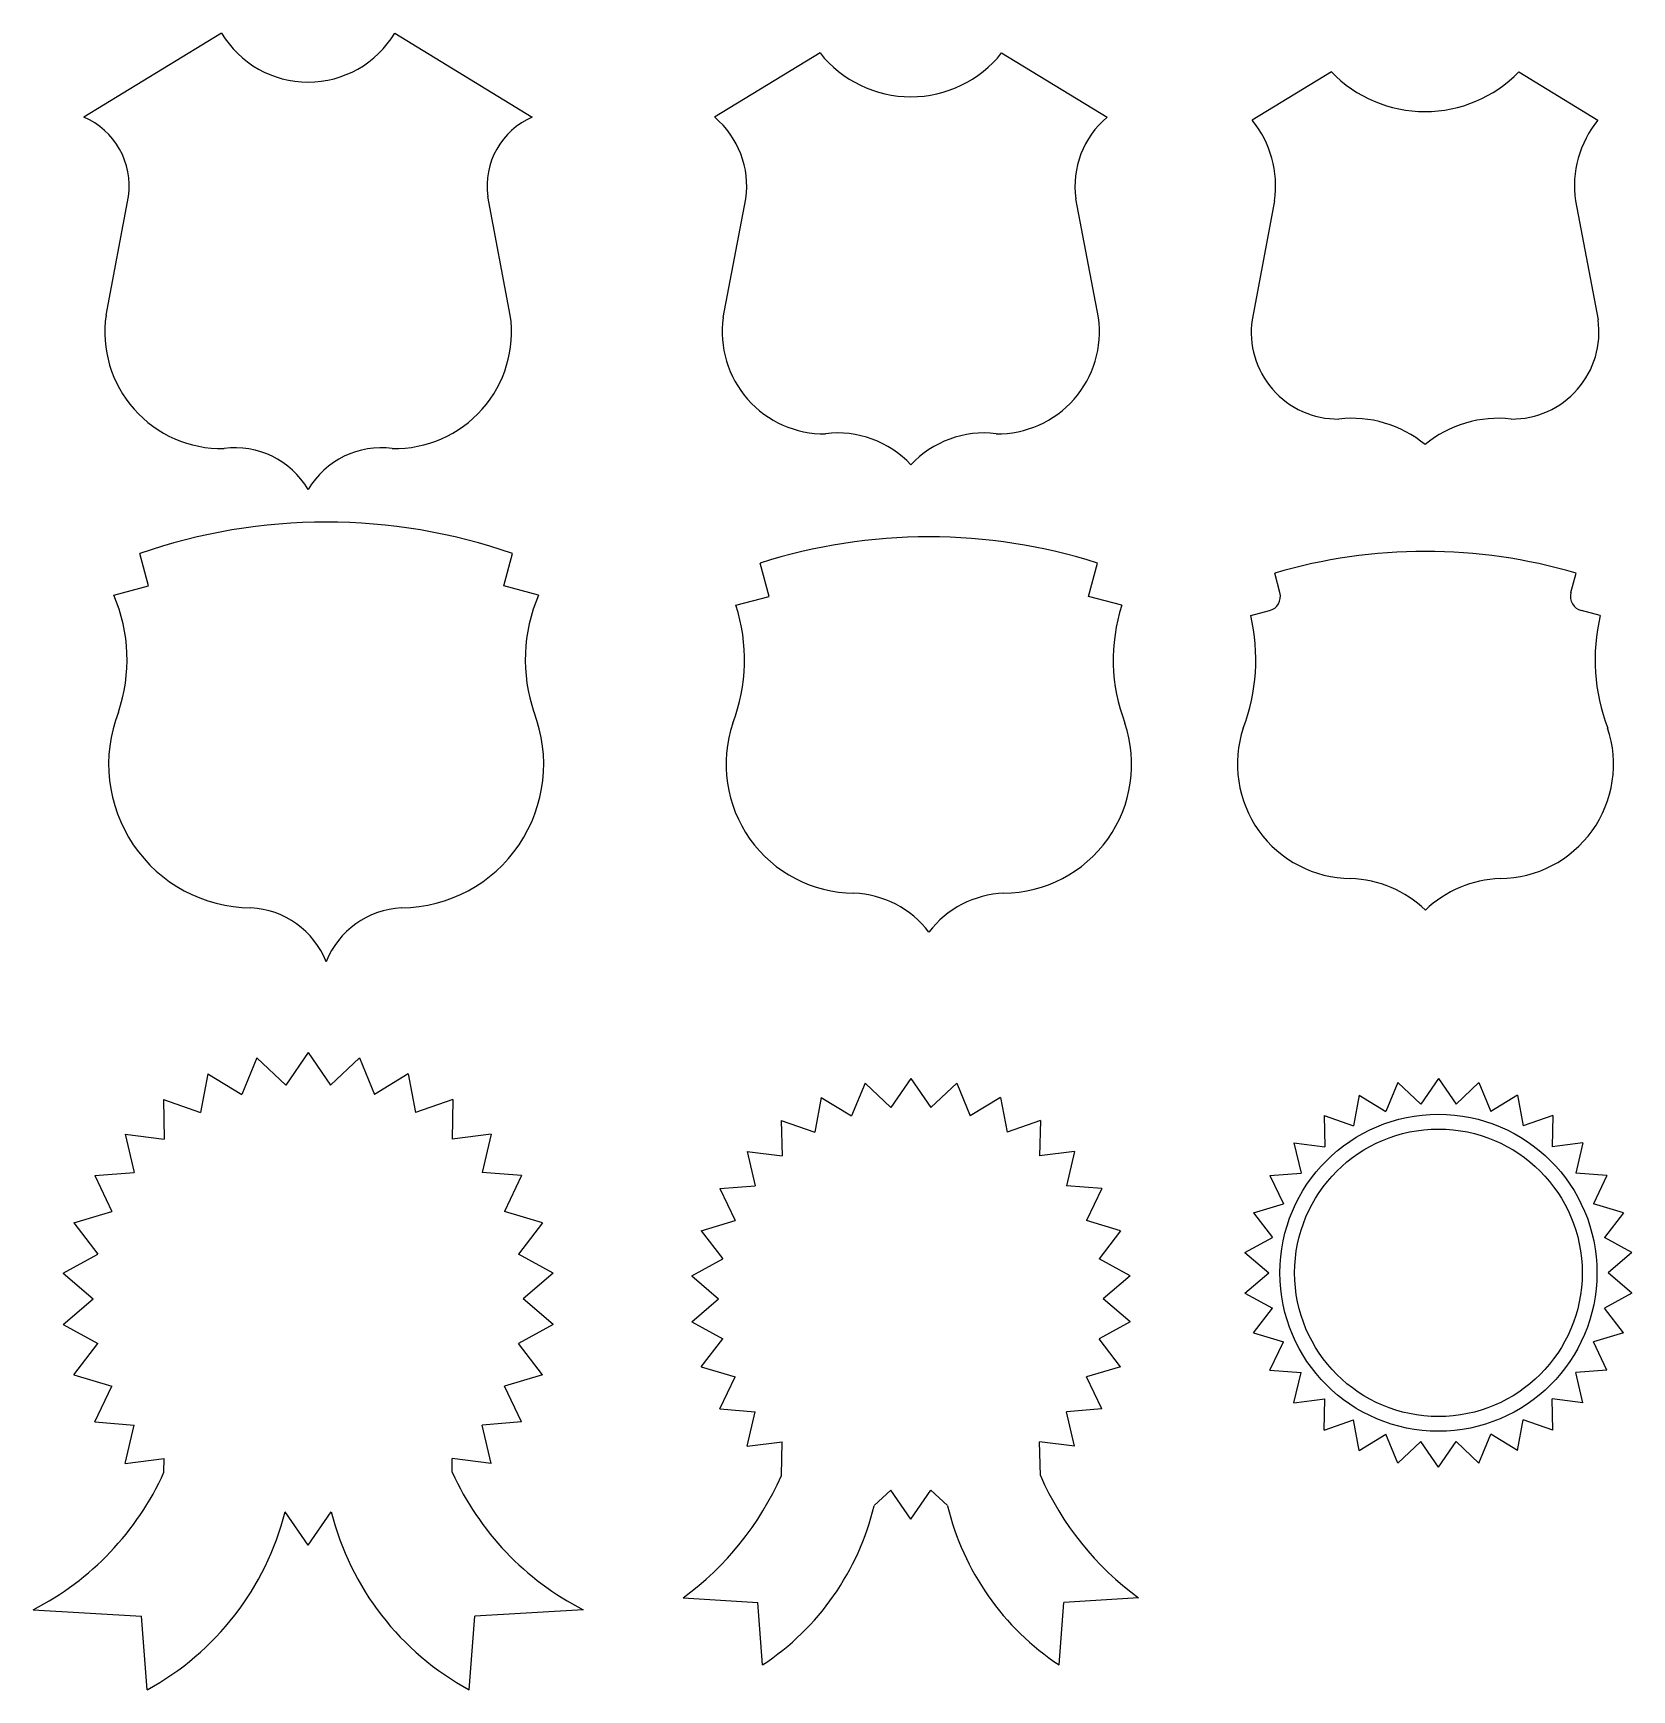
# Model space of a CAD drawing. Extents: x 594 to 920, y 885 to 1223.
import ezdxf

# ---------------------------------------------------------------- set-up
doc = ezdxf.new("R2010")
doc.units = 0
doc.layers.get('0').update_dxf_attribs({"linetype": 'CONTINUOUS'})

msp = doc.modelspace()

# ---------------------------------------------------------------- linework, layer by layer
for p, q in [((632.71, 1222.9), (604.7, 1205.81)), ((667.99, 1222.9), (696, 1205.81)), ((754.6, 1218.86), (733.13, 1205.76)), ((791.57, 1218.86), (813.04, 1205.76)), ((858.72, 1214.99), (842.61, 1205.16)), ((896.87, 1214.99), (912.98, 1205.16)), ((609.19, 1165.45), (613.79, 1189.64)), ((691.51, 1165.45), (686.91, 1189.64)), ((734.89, 1164.96), (739.48, 1189.16)), ((811.28, 1164.96), (806.68, 1189.16)), ((847.16, 1188.74), (842.56, 1164.53)), ((908.42, 1188.74), (913.02, 1164.53)), ((617.82, 1110.29), (616.06, 1116.88)), ((690.22, 1110.29), (691.98, 1116.88)), ((744.22, 1108.17), (742.42, 1114.93)), ((809.28, 1108.17), (811.08, 1114.93)), ((610.75, 1108.41), (617.82, 1110.29)), ((697.28, 1108.41), (690.22, 1110.29)), ((848.24, 1108.94), (847.19, 1112.91)), ((907.5, 1108.94), (908.56, 1112.91)), ((737.46, 1106.36), (744.22, 1108.17)), ((816.04, 1106.36), (809.28, 1108.17)), ((842.29, 1104.25), (846.12, 1105.27)), ((913.46, 1104.25), (909.63, 1105.27)), ((639.92, 1014.16), (636.82, 1006.74)), ((639.92, 1014.16), (645.78, 1008.64)), ((650.35, 1015.26), (645.78, 1008.64)), ((650.35, 1015.26), (654.93, 1008.64)), ((660.78, 1014.16), (654.93, 1008.64)), ((660.78, 1014.16), (663.88, 1006.74)), ((629.95, 1010.92), (628.46, 1003.01)), ((629.95, 1010.92), (636.82, 1006.74)), ((670.75, 1010.92), (663.88, 1006.74)), ((670.75, 1010.92), (672.24, 1003.01)), ((763.75, 1009), (760.98, 1002.36)), ((763.75, 1009), (768.99, 1004.06)), ((773.08, 1009.98), (768.99, 1004.06)), ((773.08, 1009.98), (777.18, 1004.06)), ((782.42, 1009), (777.18, 1004.06)), ((782.42, 1009), (785.19, 1002.36)), ((872.28, 1009.13), (869.83, 1003.26)), ((872.28, 1009.13), (876.9, 1004.77)), ((880.52, 1009.99), (876.9, 1004.77)), ((880.52, 1009.99), (884.13, 1004.77)), ((888.75, 1009.13), (884.13, 1004.77)), ((888.75, 1009.13), (891.2, 1003.26)), ((620.87, 1005.68), (628.46, 1003.01)), ((620.87, 1005.68), (621.06, 997.63)), ((679.84, 1005.68), (672.24, 1003.01)), ((679.84, 1005.68), (679.65, 997.63)), ((754.83, 1006.1), (753.5, 999.02)), ((754.83, 1006.1), (760.98, 1002.36)), ((791.34, 1006.1), (785.19, 1002.36)), ((791.34, 1006.1), (792.67, 999.02)), ((864.41, 1006.57), (863.23, 1000.32)), ((864.41, 1006.57), (869.83, 1003.26)), ((896.63, 1006.57), (891.2, 1003.26)), ((896.63, 1006.57), (897.8, 1000.32)), ((857.23, 1002.43), (857.38, 996.08)), ((857.23, 1002.43), (863.23, 1000.32)), ((903.8, 1002.43), (897.8, 1000.32)), ((903.8, 1002.43), (903.65, 996.08)), ((746.7, 1001.41), (746.87, 994.21)), ((746.7, 1001.41), (753.5, 999.02)), ((799.47, 1001.41), (792.67, 999.02)), ((799.47, 1001.41), (799.3, 994.21)), ((613.08, 998.66), (621.06, 997.63)), ((613.08, 998.66), (614.93, 990.83)), ((687.63, 998.66), (679.65, 997.63)), ((687.63, 998.66), (685.77, 990.83)), ((851.08, 996.89), (852.55, 990.71)), ((851.08, 996.89), (857.38, 996.08)), ((909.95, 996.89), (903.65, 996.08)), ((909.95, 996.89), (908.48, 990.71)), ((739.73, 995.13), (741.39, 988.13)), ((739.73, 995.13), (746.87, 994.21)), ((806.44, 995.13), (799.3, 994.21)), ((806.44, 995.13), (804.78, 988.13)), ((606.91, 990.18), (614.93, 990.83)), ((606.91, 990.18), (610.36, 982.91)), ((693.79, 990.18), (685.77, 990.83)), ((693.79, 990.18), (690.35, 982.91)), ((846.21, 990.19), (852.55, 990.71)), ((846.21, 990.19), (848.94, 984.45)), ((914.82, 990.19), (908.48, 990.71)), ((914.82, 990.19), (912.1, 984.45)), ((734.21, 987.54), (741.39, 988.13)), ((734.21, 987.54), (737.3, 981.03)), ((811.96, 987.54), (804.78, 988.13)), ((811.96, 987.54), (808.87, 981.03)), ((602.65, 980.6), (610.36, 982.91)), ((698.06, 980.6), (690.35, 982.91)), ((842.85, 982.63), (848.94, 984.45)), ((842.85, 982.63), (846.7, 977.57)), ((918.18, 982.63), (912.1, 984.45)), ((918.18, 982.63), (914.33, 977.57)), ((602.65, 980.6), (607.53, 974.2)), ((698.06, 980.6), (693.18, 974.2)), ((730.4, 978.97), (737.3, 981.03)), ((730.4, 978.97), (734.77, 973.24)), ((815.77, 978.97), (808.87, 981.03)), ((815.77, 978.97), (811.4, 973.24)), ((841.12, 974.53), (846.7, 977.57)), ((919.91, 974.53), (914.33, 977.57)), ((600.47, 970.34), (607.53, 974.2)), ((700.24, 970.34), (693.18, 974.2)), ((728.45, 969.79), (734.77, 973.24)), ((817.72, 969.79), (811.4, 973.24)), ((841.12, 974.53), (845.95, 970.39)), ((919.91, 974.53), (915.08, 970.39)), ((600.47, 970.34), (606.57, 965.1)), ((700.24, 970.34), (694.13, 965.1)), ((728.45, 969.79), (733.91, 965.1)), ((817.72, 969.79), (812.26, 965.1)), ((841.12, 966.25), (845.95, 970.39)), ((919.91, 966.25), (915.08, 970.39)), ((841.12, 966.25), (846.7, 963.2)), ((919.91, 966.25), (914.33, 963.2)), ((600.47, 959.86), (606.57, 965.1)), ((700.24, 959.86), (694.13, 965.1)), ((728.45, 960.41), (733.91, 965.1)), ((817.72, 960.41), (812.26, 965.1)), ((842.85, 958.15), (846.7, 963.2)), ((918.18, 958.15), (914.33, 963.2)), ((600.47, 959.86), (607.53, 956)), ((700.24, 959.86), (693.18, 956)), ((728.45, 960.41), (734.77, 956.95)), ((817.72, 960.41), (811.4, 956.95)), ((602.65, 949.6), (607.53, 956)), ((698.06, 949.6), (693.18, 956)), ((730.4, 951.23), (734.77, 956.95)), ((815.77, 951.23), (811.4, 956.95)), ((842.85, 958.15), (848.94, 956.33)), ((846.21, 950.58), (848.94, 956.33)), ((918.18, 958.15), (912.1, 956.33)), ((914.82, 950.58), (912.1, 956.33)), ((602.65, 949.6), (610.36, 947.29)), ((698.06, 949.6), (690.35, 947.29)), ((730.4, 951.23), (737.3, 949.17)), ((734.21, 942.66), (737.3, 949.17)), ((815.77, 951.23), (808.87, 949.17)), ((811.96, 942.66), (808.87, 949.17)), ((846.21, 950.58), (852.55, 950.07)), ((851.08, 943.88), (852.55, 950.07)), ((914.82, 950.58), (908.48, 950.07)), ((909.95, 943.88), (908.48, 950.07)), ((606.91, 940.02), (610.36, 947.29)), ((693.79, 940.02), (690.35, 947.29)), ((734.21, 942.66), (741.39, 942.07)), ((739.73, 935.07), (741.39, 942.07)), ((811.96, 942.66), (804.78, 942.07)), ((806.44, 935.07), (804.78, 942.07)), ((851.08, 943.88), (857.38, 944.7)), ((857.23, 938.34), (857.38, 944.7)), ((903.8, 938.34), (903.65, 944.7)), ((909.95, 943.88), (903.65, 944.7)), ((606.91, 940.02), (614.93, 939.37)), ((613.08, 931.54), (614.93, 939.37)), ((693.79, 940.02), (685.77, 939.37)), ((687.63, 931.54), (685.77, 939.37)), ((857.23, 938.34), (863.23, 940.45)), ((864.41, 934.2), (863.23, 940.45)), ((896.63, 934.2), (897.8, 940.45)), ((903.8, 938.34), (897.8, 940.45)), ((739.73, 935.07), (746.87, 935.99)), ((746.71, 929.08), (746.87, 935.99)), ((799.46, 929.08), (799.3, 935.99)), ((806.44, 935.07), (799.3, 935.99)), ((864.41, 934.2), (869.83, 937.51)), ((872.28, 931.64), (869.83, 937.51)), ((872.28, 931.64), (876.9, 936.01)), ((880.52, 930.78), (876.9, 936.01)), ((880.52, 930.78), (884.13, 936.01)), ((888.75, 931.64), (884.13, 936.01)), ((888.75, 931.64), (891.2, 937.51)), ((896.63, 934.2), (891.2, 937.51)), ((613.08, 931.54), (621.06, 932.56)), ((620.99, 929.75), (621.06, 932.56)), ((687.63, 931.54), (679.65, 932.56)), ((679.71, 929.75), (679.65, 932.56)), ((765.62, 922.96), (768.99, 926.14)), ((773.08, 920.21), (768.99, 926.14)), ((773.08, 920.21), (777.18, 926.14)), ((780.55, 922.96), (777.18, 926.14)), ((650.35, 914.94), (645.67, 921.71)), ((650.35, 914.94), (655.03, 921.71)), ((594.35, 901.76), (616.42, 900.42)), ((706.36, 901.76), (684.29, 900.42)), ((726.69, 904.18), (741.94, 903.25)), ((742.9, 890.52), (741.94, 903.25)), ((803.27, 890.52), (804.22, 903.25)), ((819.47, 904.18), (804.22, 903.25)), ((617.54, 885.44), (616.42, 900.42)), ((683.16, 885.44), (684.29, 900.42))]:
    msp.add_line(p, q)
for radius in [32.28, 29.28]:
    msp.add_circle((880.52, 970.39), radius)
for centre, radius, start, end in [((650.35, 1233.51), 20.59, 211.0377, 328.9623), ((773.08, 1233.51), 23.59, 218.3877, 321.6123), ((877.79, 1233.51), 26.59, 224.1533, 315.8467), ((598.54, 1191.71), 15.39, 352.2983, 66.4026), ((702.16, 1191.71), 15.39, 113.5974, 187.7017), ((721.28, 1191.71), 18.39, 352.0377, 49.8698), ((824.89, 1191.71), 18.39, 130.1302, 187.9623), ((825.98, 1191.71), 21.39, 352.0377, 38.9883), ((929.6, 1191.71), 21.39, 141.0117, 187.9623), ((632.66, 1162.01), 23.72, 171.6618, 271.3357), ((668.04, 1162.01), 23.72, 268.6643, 8.3382), ((755.39, 1162.01), 20.72, 171.8312, 270.9206), ((790.77, 1162.01), 20.72, 269.0794, 8.1688), ((860.1, 1162.01), 17.72, 171.8312, 270.4411), ((895.48, 1162.01), 17.72, 269.5589, 8.1688), ((862.92, 1121.17), 23.28, 50.286, 96.6052), ((892.67, 1121.17), 23.28, 83.3948, 129.714), ((758.21, 1121.17), 20.28, 42.8219, 97.028), ((787.96, 1121.17), 20.28, 82.972, 137.1781), ((635.48, 1121.17), 17.28, 30.5935, 97.5195), ((665.23, 1121.17), 17.28, 82.4805, 149.4065), ((654.02, 1007.92), 115.39, 70.7932, 109.2068), ((776.75, 1007.92), 112.39, 72.2118, 107.7882), ((877.87, 1007.92), 109.39, 73.7063, 106.2937), ((580.38, 1095.26), 33.1, 341.1499, 23.4122), ((727.66, 1095.26), 33.1, 156.5878, 198.8501), ((845.35, 1108.17), 3, 284.9473, 14.9473), ((910.4, 1108.17), 3, 165.0527, 255.0527), ((703.11, 1095.26), 36.1, 339.0547, 17.9207), ((850.39, 1095.26), 36.1, 162.0793, 200.9453), ((804.23, 1095.26), 39.1, 339.15, 13.2952), ((951.52, 1095.26), 39.1, 166.7048, 200.85), ((638.99, 1073.98), 29.27, 158.8087, 269.3523), ((669.05, 1073.98), 29.27, 270.6477, 21.1913), ((761.72, 1073.98), 26.27, 161.4211, 269.4493), ((791.78, 1073.98), 26.27, 270.5507, 18.5789), ((862.85, 1073.98), 23.27, 161.566, 269.5563), ((892.9, 1073.98), 23.27, 270.4437, 18.434), ((861.77, 1027.45), 23.28, 46.2392, 87.7972), ((893.98, 1027.45), 23.28, 92.2028, 133.7608), ((760.65, 1027.45), 20.28, 37.4431, 87.6755), ((792.85, 1027.45), 20.28, 92.3245, 142.5569), ((637.92, 1027.45), 17.28, 21.2848, 87.5319), ((670.12, 1027.45), 17.28, 92.4681, 158.7152), ((567.56, 953.93), 58.65, 297.175, 335.6521), ((733.14, 953.93), 58.65, 204.3479, 242.825), ((690.29, 953.93), 61.65, 306.1898, 336.2261), ((855.87, 953.93), 61.65, 203.7739, 233.8102), ((590.29, 935.61), 57.09, 298.5072, 345.9103), ((710.41, 935.61), 57.09, 194.0897, 241.4928), ((713.03, 935.61), 54.09, 303.5249, 346.4723), ((833.14, 935.61), 54.09, 193.5277, 236.4751)]:
    msp.add_arc(centre, radius, start, end)

doc.saveas('drawing.dxf')
